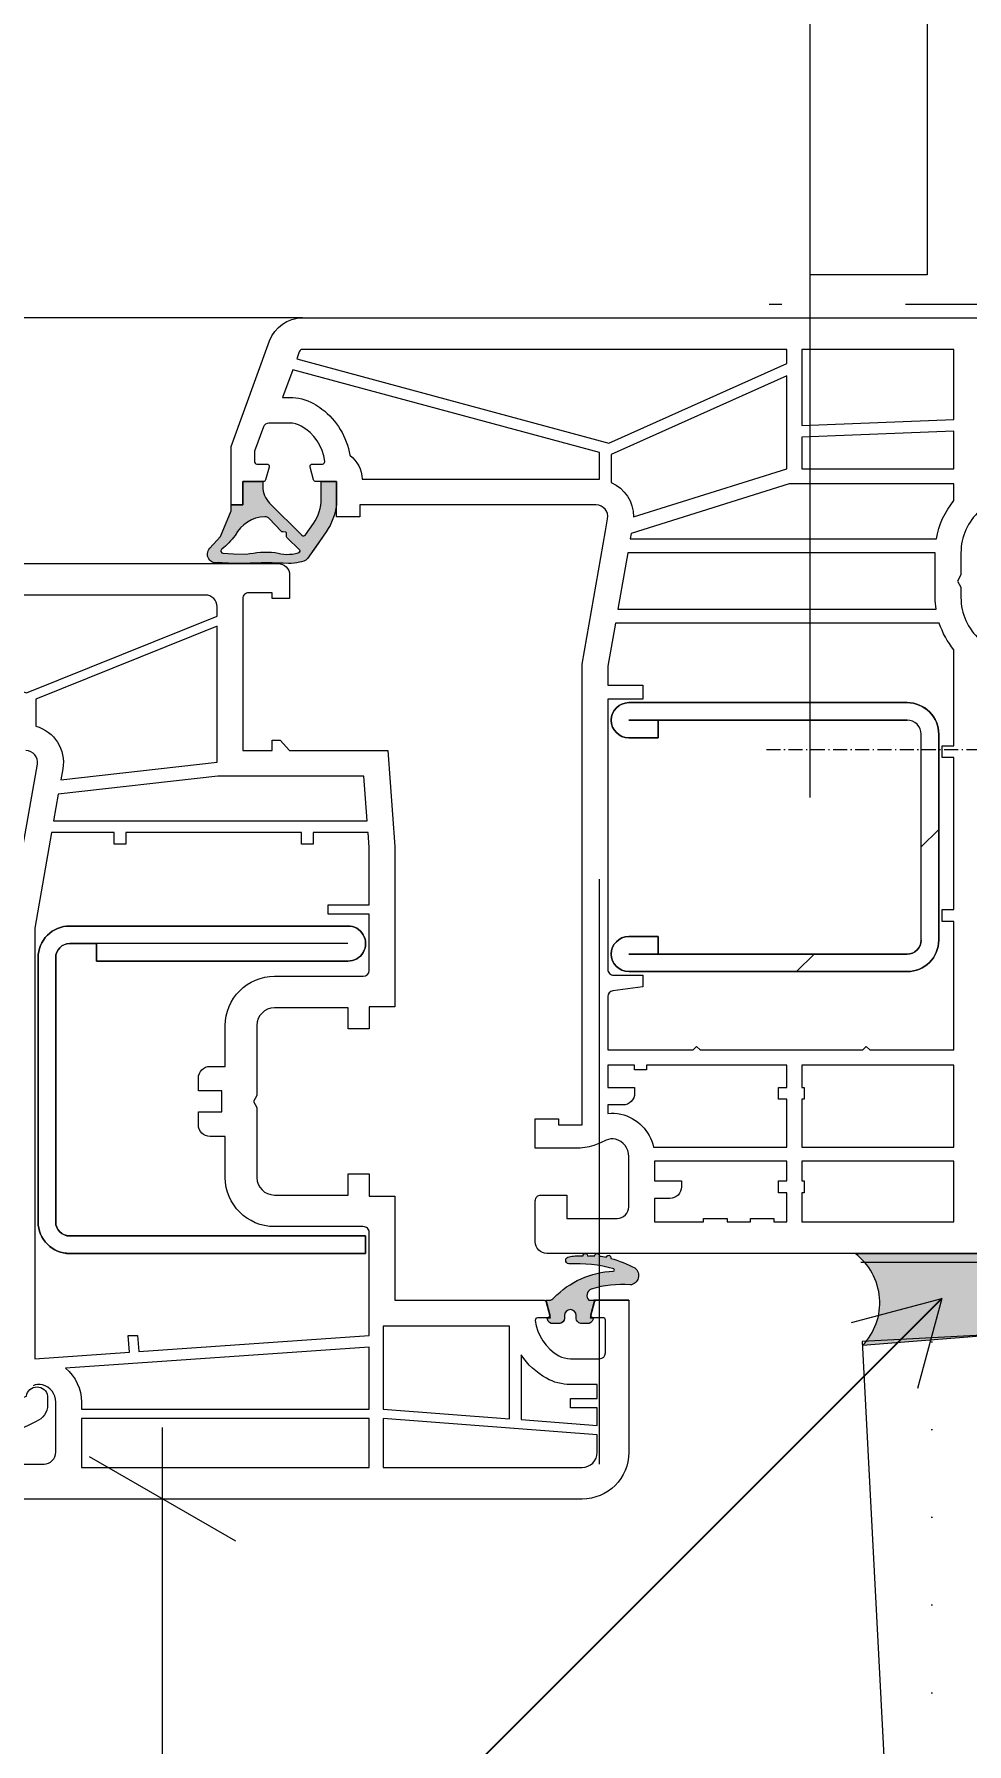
# Model space of a CAD drawing. Header units: millimetres. Extents: x 1894 to 3631, y -787 to 661.
# Drawn here: x 2218.2 to 2298, y -154.4 to -8.2 of the extents above; entities that cross this region are included whole.
import ezdxf

# ---------------------------------------------------------------- set-up
doc = ezdxf.new("R2010")
doc.units = ezdxf.units.MM
doc.header["$MEASUREMENT"] = 0
for name, pattern in [('ACAD_ISO10W100', [1.7999999999999996, 1.2, -0.2999999999999999, 0, -0.2999999999999999]), ('Hidden Line', [31.749999999993, 21.166666666662, -10.583333333331]), ('Hidden Line (2)', [39.122222328186, 28.222222328186, -10.9])]:
    doc.linetypes.add(name, pattern=pattern)
for name, color, linetype, lineweight in [('0_Pen_No__141', 7, 'Continuous', 20), ('0_Pen_No__2', 8, 'Continuous', 15), ('2D Drafting - General_Pen_No__1', 7, 'Continuous', 13), ('2D Drafting - General_Pen_No__141', 7, 'Continuous', 20), ('2D Drafting - General_Pen_No__2', 8, 'Continuous', 15), ('Annotation - Label_Pen_No__2', 8, 'Continuous', 15), ('ASSEMBLY_Pen_No__1', 7, 'Continuous', 13), ('Dimensioning - General_Pen_No__1', 7, 'Continuous', 13), ('GASKET_INSIDE_Pen_No__1', 7, 'Continuous', 13), ('GASKET_OUTSIDE_Pen_No__1', 7, 'Continuous', 13), ('HATCH_STEEL_Pen_No__1', 7, 'Continuous', 13), ('PVC_INSIDE_Pen_No__1', 7, 'Continuous', 13), ('PVC_OUTSIDE_Pen_No__141', 7, 'Continuous', 20), ('STEEL_OUTSIDE_Pen_No__1', 7, 'Continuous', 13), ('Structural - Bearing_Pen_No__1', 7, 'Continuous', 13)]:
    doc.layers.add(name, color=color, linetype=linetype, lineweight=lineweight)
for name, color, linetype, lineweight, true_color in [('0_Pen_No__146', 7, 'Continuous', 20, 0x5eaeff), ('0_Pen_No__161', 7, 'Continuous', 13, 0x6a6a6a), ('2D Drafting - General_Pen_No__145', 7, 'Continuous', 20, 0x0077b0)]:
    doc.layers.add(name, color=color, linetype=linetype, lineweight=lineweight, true_color=true_color)
doc.layers.add('Dimensioning - General', color=7, linetype='Continuous')
doc.styles.add('GENERATED_STYLE_1', font='')
doc.styles.get('GENERATED_STYLE_1').set_extended_font_data('Arial')
doc.dimstyles.new('GENERATED_STYLE__2', dxfattribs={"dimtxt": 15, "dimasz": 9.500000000000002, "dimexe": 0.18, "dimexo": 0.0625, "dimgap": 0, "dimtad": 1, "dimdec": 0, "dimzin": 0, "dimdsep": 46, "dimtxsty": 'GENERATED_STYLE_1', "dimblk": 'ARROWHEAD_2', "dimblk1": 'ARROWHEAD_2', "dimblk2": 'ARROWHEAD_2', "dimcen": 0.09, "dimse1": 1, "dimse2": 1, "dimclrd": 7, "dimclre": 7, "dimclrt": 7, "dimadec": 0, "dimazin": 0, "dimtfac": 1, "dimtdec": 4, "dimtmove": 0, "dimatfit": 3, "dimfxl": 0, "dimtolj": 1, "dimtzin": 0, "dimarcsym": 0})
doc.dimstyles.new('GENERATED_STYLE__4', dxfattribs={"dimtxt": 0.18, "dimasz": 7.6, "dimexe": 0.18, "dimexo": 0.0625, "dimgap": 0, "dimtad": 0, "dimtih": 1, "dimtoh": 1, "dimdec": 4, "dimzin": 0, "dimdsep": 46, "dimcen": 0.09, "dimadec": 0, "dimazin": 0, "dimtfac": 1, "dimtdec": 4, "dimtmove": 0, "dimatfit": 3, "dimldrblk": 'ARROWHEAD_14', "dimfxl": 0, "dimtolj": 1, "dimtzin": 0, "dimarcsym": 0})

# ---------------------------------------------------------------- blocks, each defined once
blk = doc.blocks.new('*D5')
at = {"layer": 'Dimensioning - General_Pen_No__1', "color": 7, "linetype": 'Continuous', "lineweight": 13}
for p, q in [((2178.304195292566, 171.5576575715585), (2178.304195292566, 177.6701575715584)), ((2184.554195292566, 167.9492200715584), (2172.054195292566, 175.1660950715585)), ((2187.679195292566, 171.5576575715585), (2168.929195292566, 171.5576575715585)), ((2178.304195292566, -28.76546489596661), (2178.304195292566, 171.5576575715585)), ((2172.054195292566, -25.15702739596661), (2184.554195292566, -32.37390239596661)), ((2187.679195292566, -28.76546489596661), (2168.929195292566, -28.76546489596661)), ((2178.304195292566, -34.87796489596661), (2178.304195292566, -28.76546489596661))]:
    blk.add_line(p, q, dxfattribs=at)
at = {"layer": 'Dimensioning - General_Pen_No__1', "color": 7, "lineweight": 13, "insert": (2175.304195359621, 54.3217461887843), "char_height": 15, "attachment_point": 7, "rotation": 90, "style": 'GENERATED_STYLE_1'}
blk.add_mtext('\\A1;{\\pql;\\fArial|b0|i0|c0|p34;200}', dxfattribs=at)
blk = doc.blocks.new('ARROWHEAD_2')
at = {"color": 0, "linetype": 'Continuous', "lineweight": 0}
for p, q in [((-0.3781315, -0.655), (0.3781315, 0.655)), ((0, 0), (-1, 0))]:
    blk.add_line(p, q, dxfattribs=at)
blk = doc.blocks.new('*D7')
at = {"layer": 'Dimensioning - General_Pen_No__1', "color": 7, "linetype": 'Continuous', "lineweight": 13}
for p, q in [((2229.228825124505, -133.4417981618487), (2229.228825124505, -127.3292981618487)), ((2235.478825124506, -137.0502356618487), (2222.978825124505, -129.8333606618487)), ((2238.603825124505, -133.4417981618487), (2219.853825124506, -133.4417981618487)), ((2229.228825124505, -403.4425788379653), (2229.228825124505, -133.4417981618487)), ((2222.978825124505, -399.8341413379653), (2235.478825124506, -407.0510163379653)), ((2238.603825124505, -403.4425788379653), (2219.853825124506, -403.4425788379653)), ((2229.228825124505, -409.5550788379653), (2229.228825124505, -403.4425788379653))]:
    blk.add_line(p, q, dxfattribs=at)
at = {"layer": 'Dimensioning - General_Pen_No__1', "color": 7, "lineweight": 13, "insert": (2226.228825191561, -285.5165386489186), "char_height": 15, "attachment_point": 7, "rotation": 90, "style": 'GENERATED_STYLE_1'}
blk.add_mtext('\\A1;{\\pql;\\fArial|b0|i0|c0|p34;270}', dxfattribs=at)
blk = doc.blocks.new('ARROWHEAD_14')
at = {"color": 0, "linetype": 'Continuous', "lineweight": 0}
blk.add_line((0, 0), (-1, 0), dxfattribs=at)
at = {"color": 0, "linetype": 'Continuous', "lineweight": 0, "flags": 128}
blk.add_lwpolyline([(-0.9093, 0.525), (0, 0), (-0.9093, -0.525)], dxfattribs=at)

msp = doc.modelspace()

# ---------------------------------------------------------------- hatches: boundary and pattern name
at = {"layer": '0_Pen_No__161', "linetype": 'Continuous', "lineweight": 0, "true_color": 0xd9d9d9}
msp.add_hatch(color=254, dxfattribs=at).paths.add_polyline_path([(2302.035879122158, -119.2868369045496), (2289.076743990515, -120.3167964376568, 0.448890405668343), (2288.450858893635, -112.4417981618479), (2301.491852623793, -112.4417981618479)])
at = {"layer": '2D Drafting - General_Pen_No__141', "linetype": 'Continuous', "lineweight": 20}
h = msp.add_hatch(dxfattribs=at)
h.set_pattern_fill('Gypsum_0001', style=0, pattern_type=2)
h.set_pattern_definition([(0, (0, 0), (0, 7.5), [0, -7.5])])
h.paths.add_polyline_path([(2317.387399990067, -413.4418191283889), (2316.592576396667, -403.4418191282302), (2302.035879122159, -119.2868369045496), (2289.053546728406, -119.9643659579427), (2304.351219287738, -413.0875449885073)])
at = {"layer": 'HATCH_STEEL_Pen_No__1', "linetype": 'Continuous', "lineweight": 13}
h = msp.add_hatch(color=7, dxfattribs=at)
h.paths.add_polyline_path([(2242.791739363085, -46.44179816184542), (2244.091739363085, -46.44179816184542), (2244.091739363085, -48.44179816185497, -0.1239582137292108), (2243.222004138516, -50.72328885705142), (2241.615184686026, -53.01807640034335, -0.2245212692582549), (2240.920855224886, -53.32911359823252, -0.07447026302234062), (2240.003113101707, -53.44179816185042, 0.02710721740335665), (2236.261941250049, -53.44095371465026, -0.03479499058427935), (2234.037415101056, -53.36302686674239, -0.767998271113731), (2233.258181161148, -52.14113407314765), (2234.16762514816, -51.149402582874), (2235.091739363085, -48.94179816184315), (2235.091739363085, -48.44179816185497), (2236.09173936309, -48.44179816185497), (2236.09173936309, -46.44179816185963), (2237.79173936309, -46.44179816185963), (2237.79173936309, -46.86998061532118, 0.1994834945484332), (2238.380636691161, -48.28729824002105), (2241.134707579959, -51.02929249883355, 0.4656390516684234), (2241.439648256005, -51.00227602363257), (2242.122601926951, -50.02691709977976, 0.1539147210600141), (2242.791739363085, -47.90468428527968)])
h.paths.add_polyline_path([(2238.35278837359, -49.6061912808103, 0.2143081591516274), (2237.977406235501, -49.44181246447395), (2237.960863612372, -49.44224324446518, 0.2677762674732863), (2235.429895333723, -51.04976953419689, -0.05339189663417629), (2234.297519895747, -52.21753036500738, 0.7539004067542099), (2234.39181442177, -52.55589274448776), (2235.292729464916, -52.60758823180263), (2236.375305309892, -52.65273557567136, -0.07098460005146742), (2238.855203665068, -52.49875768012098, 0.1497081450604995), (2240.823359750166, -52.53507667692654, 0.244698443230259), (2240.975575400057, -52.43046175915263), (2240.981166863776, -52.41994574535065, 0.3201025236983562), (2240.966007474654, -52.30479875306467), (2239.865336408257, -51.22820046561012, -0.2017322339139126), (2239.811816426325, -51.08265381049089), (2239.822043064322, -50.85928099237842, 0.4205803617323834), (2239.724553700583, -50.75473644913027), (2239.501011633223, -50.74935647542996, -0.2017322339144544), (2239.359552887649, -50.68581404406709)], flags=0)
h = msp.add_hatch(dxfattribs=at)
h.set_pattern_fill('ANSI31_0001', style=0, pattern_type=2)
h.set_pattern_definition([(225, (2295.573142223716, -76.19835907611056), (-22.45064030268437, 22.45064030268437), [])])
h.paths.add_polyline_path([(2269.091739354565, -88.3417982042915, -0.9999999999999999), (2269.091739354565, -85.3417982042914), (2271.591739354562, -85.3417982042914), (2271.591739354562, -86.84179820428434), (2292.891739354559, -86.84179820428434, 0.4142135623730933), (2294.091739354556, -85.64179820428714), (2294.091739354556, -68.04179820428553, 0.4142135623730958), (2292.891739354559, -66.84179820428832), (2271.591739354562, -66.84179820428832), (2271.591739354562, -68.34179820428128), (2269.091739354565, -68.34179820428128, -0.9999999999999999), (2269.091739354565, -65.34179820428116), (2292.891739354559, -65.34179820428116, -0.4142135623730961), (2295.591739354563, -68.04179820428553), (2295.591739354563, -85.64179820428714, -0.4142135623730945), (2292.891739354559, -88.3417982042915)])
h = msp.add_hatch(dxfattribs=at)
h.set_pattern_fill('ANSI31_0001', style=0, pattern_type=2)
h.set_pattern_definition([(225, (3743.452199355247, -3408.514803515424), (-2280.985054751578, 2280.985054751578), [])])
h.paths.add_polyline_path([(2223.588835111769, -85.94179816184928), (2221.288835111764, -85.94179816184928, 0.4142135623729287), (2220.088835111767, -87.14179816184648), (2220.088835111767, -109.7417981618435, 0.4142135623732061), (2221.288835111764, -110.941798161855), (2246.588835111766, -110.941798161855), (2246.588835111766, -112.4417981618479), (2221.288835111764, -112.4417981618479, -0.4142135623729964), (2218.588835111774, -109.7417981618435), (2218.588835111774, -87.14179816184648, -0.4142135623732183), (2221.288835111764, -84.44179816185633), (2245.06638814654, -84.44179816184212, -1.014964643484248), (2245.06638814654, -87.44179816185644), (2223.588835111769, -87.44179816185644)])
msp.add_hatch(color=7, dxfattribs=at).paths.add_polyline_path([(2265.346579121769, -112.4417981618479), (2265.408464092076, -112.4417981618479, -0.4009535918778454), (2265.576071084482, -112.6610823749787, -0.03304753268365031), (2266.172429439891, -112.6511863233135, -0.3702269576207252), (2266.330573000985, -112.4417981618479), (2266.416452384732, -112.4417981618479, -0.3814232755173875), (2266.573949042751, -112.659065611689, -0.01315146758807474), (2267.165626784234, -112.7673449985537, -1.124232011706193), (2267.552127252742, -112.8572279286801, -0.04789718788439186), (2269.609946553459, -113.6730215172094, -0.6788224859761751), (2269.209223687853, -115.1325383061221, 0.1007618240051068), (2265.880937796908, -115.4859711705797, 0.5467789816202627), (2265.686748861299, -116.4393871148747), (2266.183667075282, -116.4393871148747), (2265.781094288513, -117.9418092088242), (2266.072722319961, -117.9418092088242), (2266.038047142899, -118.0712187313675, -0.341308652744737), (2265.551760549869, -118.4417981618481), (2265.091739363086, -118.4417981618481, -0.4142135623733674), (2264.591739363084, -117.9417981618458), (2264.591739363084, -117.7417981618533, 0.9999999999999999), (2263.591739363079, -117.7417981618533), (2263.591739363079, -117.9417981618458, -0.4142135623730625), (2263.091739363091, -118.4417981618481), (2262.609377453287, -118.4417981618481, -0.3394542588636936), (2262.126414540148, -118.0712076844032), (2262.091742323108, -117.9418092088242), (2262.40238443765, -117.9418092088242), (2261.999811650895, -116.4393871148747), (2262.274646108608, -116.4393871148747, 0.2499629223483767), (2262.684222130758, -116.2285974269907, -0.1894675342352536), (2267.765307624572, -113.9537086348469, 0.7898907706864495), (2267.805453490809, -113.7657631114679, 0.08455744741683821), (2263.949709124958, -113.3333304161909, -0.8884544078564384), (2263.986034675981, -112.7154612873313, -0.007198127181384825), (2264.506850406392, -112.6538403224175, -0.0152687080405355), (2265.177889215394, -112.6462200512834, -0.3794588938980258)])

# ---------------------------------------------------------------- linework, layer by layer
at = {"layer": '0_Pen_No__141', "color": 7, "linetype": 'Continuous', "lineweight": 20, "flags": 128}
msp.add_lwpolyline([(2302.035879122158, -119.2868369045496), (2289.076743990515, -120.3167964376568, 0.448890405668343), (2288.450858893635, -112.4417981618479), (2301.491852623793, -112.4417981618479)], format="xyb", close=True, dxfattribs=at)
at = {"layer": '0_Pen_No__146', "color": 161, "linetype": 'Hidden Line (2)', "lineweight": 20, "true_color": 0x5eaeff, "flags": 128}
msp.add_lwpolyline([(2288.922538728594, -113.1779915343578), (2306.45704446936, -113.1779915343578), (2314.950006465011, -121.720076412737), (2314.950021639863, -192.0817973492912)], dxfattribs=at)
at = {"layer": '0_Pen_No__2', "color": 8, "linetype": 'ACAD_ISO10W100', "lineweight": 15}
msp.add_line((2280.854734143318, -69.33423165944825), (2309.675925180656, -69.33424832066643), dxfattribs=at)
at = {"layer": '2D Drafting - General_Pen_No__1', "color": 7, "linetype": 'Continuous', "lineweight": 13}
msp.add_line((2241.196034554648, -32.44179816184963), (1893.929018660991, -32.44179816184963), dxfattribs=at)
at = {"layer": '2D Drafting - General_Pen_No__141', "color": 7, "linetype": 'Continuous', "lineweight": 20, "flags": 128}
for points in [[(2284.591663602084, 161.5576599096176), (2294.591663602083, 161.5576599096176), (2294.591663602083, -28.76546489596661), (2284.591663602084, -28.76546489596661)], [(2317.387399990067, -413.4418191283889), (2316.592576396667, -403.4418191282302), (2302.035879122159, -119.2868369045496), (2289.053546728406, -119.9643659579427), (2304.351219287738, -413.0875449885073)]]:
    msp.add_lwpolyline(points, close=True, dxfattribs=at)
at = {"layer": '2D Drafting - General_Pen_No__145', "color": 144, "linetype": 'Hidden Line', "lineweight": 20, "true_color": 0x0077b0}
msp.add_lwpolyline([(2313.913885727112, 87.55934929959813), (2313.913885727112, -31.30855510783866), (2281.091614908893, -31.30855510783866)], dxfattribs=at)
at = {"layer": '2D Drafting - General_Pen_No__2', "color": 8, "linetype": 'Continuous', "lineweight": 15}
msp.add_lwpolyline([(2284.591663602084, -73.44259934383868), (2284.591663602084, 201.5576575715584), (1893.929067354182, 201.5576575715584)], dxfattribs=at)
at = {"layer": 'ASSEMBLY_Pen_No__1', "color": 7, "linetype": 'Continuous', "lineweight": 13}
for q in [(2266.093582378005, -116.4417981618528), (2266.093582378005, -116.4417981618528), (2269.091739363091, -119.4419406546758), (2269.091739363091, -119.4417981618529)]:
    msp.add_line((2269.091739363091, -116.4417981618528), q, dxfattribs=at)
at = {"layer": 'GASKET_INSIDE_Pen_No__1', "color": 7, "linetype": 'Continuous', "lineweight": 13}
msp.add_lwpolyline([(2238.855203665068, -52.49875768012098, 0.1497081450605001), (2240.823359750166, -52.53507667692654, 0.2446984432302101), (2240.975575400057, -52.43046175915263), (2240.981166863776, -52.41994574535065, 0.3201025236982571), (2240.966007474654, -52.30479875306467), (2239.865336408257, -51.22820046561012, -0.2017322339139665), (2239.811816426325, -51.08265381049089), (2239.822043064322, -50.85928099237842, 0.4205803617324537), (2239.724553700583, -50.75473644913027), (2239.501011633223, -50.74935647542996, -0.2017322339145006), (2239.359552887649, -50.68581404406709), (2238.35278837359, -49.6061912808103, 0.2143081591515929), (2237.977406235501, -49.44181246447395), (2237.960863612372, -49.44224324446518, 0.2677762674732971), (2235.429895333723, -51.04976953419689, -0.05339189663417689), (2234.297519895747, -52.21753036500738, 0.7539004067548036), (2234.39181442177, -52.55589274448776), (2235.292729464916, -52.60758823180263), (2236.375305309892, -52.65273557567136, -0.07098460005146805)], format="xyb", close=True, dxfattribs=at)
at = {"layer": 'GASKET_OUTSIDE_Pen_No__1', "color": 7, "linetype": 'Continuous', "lineweight": 13}
for points in [[(2236.261941250049, -53.44095371465026, -0.03479499058428071), (2234.037415101056, -53.36302686674239, -0.7679982711132455), (2233.258181161148, -52.14113407314765), (2234.16762514816, -51.149402582874), (2235.091739363085, -48.94179816184315), (2235.091739363085, -48.44179816185497), (2236.09173936309, -48.44179816185497), (2236.09173936309, -46.44179816185963), (2237.79173936309, -46.44179816185963), (2237.79173936309, -46.86998061532118, 0.1994834945484196), (2238.380636691161, -48.28729824002105), (2241.134707579959, -51.02929249883355, 0.4656390516685515), (2241.439648256005, -51.00227602363257), (2242.122601926951, -50.02691709977976, 0.1539147210600023), (2242.791739363085, -47.90468428527968), (2242.791739363085, -46.44179816184542), (2244.091739363085, -46.44179816184542), (2244.091739363085, -48.44179816185497, -0.123958213729201), (2243.222004138516, -50.72328885705142), (2242.324218386372, -52.0054597894359), (2241.615184686026, -53.01807640034335, -0.2245212692582682), (2240.920855224886, -53.32911359823252, -0.0744702630225406), (2240.003113101707, -53.44179816185042, 0.02710721740333826)], [(2264.591739363084, -117.9417981618458), (2264.591739363084, -117.7417981618533, 0.9999999999999999), (2263.591739363079, -117.7417981618533), (2263.591739363079, -117.9417981618458, -0.4142135623730951), (2263.091739363091, -118.4417981618481), (2262.609377453287, -118.4417981618481, -0.3394542588636536), (2262.126414540148, -118.0712076844032), (2262.091742323108, -117.9418092088242), (2262.40238443765, -117.9418092088242), (2261.999811650895, -116.4393871148747), (2262.274646108608, -116.4393871148747, 0.2499629223483502), (2262.684222130758, -116.2285974269907, -0.1894675342352526), (2267.765307624572, -113.9537086348469, 0.7898907706849504), (2267.805453490809, -113.7657631114679, 0.08455744741684694), (2263.949709124958, -113.3333304161909, -0.8884544078585787), (2263.986034675981, -112.7154612873313, -0.007198127181379283), (2264.506850406392, -112.6538403224175, -0.01526870804053531), (2265.177889215394, -112.6462200512834, -0.3794588938980229), (2265.346579121769, -112.4417981618479), (2265.360365942072, -112.4417981618479), (2265.408464092076, -112.4417981618479, -0.4009535918779152), (2265.576071084482, -112.6610823749787, -0.03304753268364823), (2266.172429439891, -112.6511863233135, -0.3702269576207047), (2266.330573000985, -112.4417981618479), (2266.416452384732, -112.4417981618479, -0.3814232755174159), (2266.573949042751, -112.659065611689, -0.01315146758807421), (2267.165626784234, -112.7673449985537, -1.124232011706098), (2267.552127252742, -112.8572279286801, -0.04789718788439313), (2269.609946553459, -113.6730215172094, -0.6788224859761435), (2269.209223687853, -115.1325383061221, 0.1007618240051091), (2265.880937796908, -115.4859711705797, 0.5467789816202666), (2265.686748861299, -116.4393871148747), (2266.183667075282, -116.4393871148747), (2265.781094288513, -117.9418092088242), (2266.072722319961, -117.9418092088242), (2266.038047142899, -118.0712187313675, -0.3413086527446229), (2265.551760549869, -118.4417981618481), (2265.091739363086, -118.4417981618481, -0.4142135623733714)]]:
    msp.add_lwpolyline(points, format="xyb", close=True, dxfattribs=at)
at = {"layer": 'HATCH_STEEL_Pen_No__1', "color": 7, "linetype": 'Continuous', "lineweight": 13, "flags": 128}
for points in [[(2242.791739363085, -46.44179816184542), (2244.091739363085, -46.44179816184542), (2244.091739363085, -48.44179816185497, -0.1239582137292108), (2243.222004138516, -50.72328885705142), (2241.615184686026, -53.01807640034335, -0.2245212692582549), (2240.920855224886, -53.32911359823252, -0.07447026302234062), (2240.003113101707, -53.44179816185042, 0.02710721740335665), (2236.261941250049, -53.44095371465026, -0.03479499058427935), (2234.037415101056, -53.36302686674239, -0.767998271113731), (2233.258181161148, -52.14113407314765), (2234.16762514816, -51.149402582874), (2235.091739363085, -48.94179816184315), (2235.091739363085, -48.44179816185497), (2236.09173936309, -48.44179816185497), (2236.09173936309, -46.44179816185963), (2237.79173936309, -46.44179816185963), (2237.79173936309, -46.86998061532118, 0.1994834945484332), (2238.380636691161, -48.28729824002105), (2241.134707579959, -51.02929249883355, 0.4656390516684234), (2241.439648256005, -51.00227602363257), (2242.122601926951, -50.02691709977976, 0.1539147210600141), (2242.791739363085, -47.90468428527968)], [(2238.35278837359, -49.6061912808103, 0.2143081591516274), (2237.977406235501, -49.44181246447395), (2237.960863612372, -49.44224324446518, 0.2677762674732863), (2235.429895333723, -51.04976953419689, -0.05339189663417629), (2234.297519895747, -52.21753036500738, 0.7539004067542099), (2234.39181442177, -52.55589274448776), (2235.292729464916, -52.60758823180263), (2236.375305309892, -52.65273557567136, -0.07098460005146742), (2238.855203665068, -52.49875768012098, 0.1497081450604995), (2240.823359750166, -52.53507667692654, 0.244698443230259), (2240.975575400057, -52.43046175915263), (2240.981166863776, -52.41994574535065, 0.3201025236983562), (2240.966007474654, -52.30479875306467), (2239.865336408257, -51.22820046561012, -0.2017322339139126), (2239.811816426325, -51.08265381049089), (2239.822043064322, -50.85928099237842, 0.4205803617323834), (2239.724553700583, -50.75473644913027), (2239.501011633223, -50.74935647542996, -0.2017322339144544), (2239.359552887649, -50.68581404406709)], [(2269.091739354565, -88.3417982042915, -0.9999999999999999), (2269.091739354565, -85.3417982042914), (2271.591739354562, -85.3417982042914), (2271.591739354562, -86.84179820428434), (2292.891739354559, -86.84179820428434, 0.4142135623730933), (2294.091739354556, -85.64179820428714), (2294.091739354556, -68.04179820428553, 0.4142135623730958), (2292.891739354559, -66.84179820428832), (2271.591739354562, -66.84179820428832), (2271.591739354562, -68.34179820428128), (2269.091739354565, -68.34179820428128, -0.9999999999999999), (2269.091739354565, -65.34179820428116), (2292.891739354559, -65.34179820428116, -0.4142135623730961), (2295.591739354563, -68.04179820428553), (2295.591739354563, -85.64179820428714, -0.4142135623730945), (2292.891739354559, -88.3417982042915)], [(2223.588835111769, -85.94179816184928), (2221.288835111764, -85.94179816184928, 0.4142135623729287), (2220.088835111767, -87.14179816184648), (2220.088835111767, -109.7417981618435, 0.4142135623732061), (2221.288835111764, -110.941798161855), (2246.588835111766, -110.941798161855), (2246.588835111766, -112.4417981618479), (2221.288835111764, -112.4417981618479, -0.4142135623729964), (2218.588835111774, -109.7417981618435), (2218.588835111774, -87.14179816184648, -0.4142135623732183), (2221.288835111764, -84.44179816185633), (2245.06638814654, -84.44179816184212, -1.014964643484248), (2245.06638814654, -87.44179816185644), (2223.588835111769, -87.44179816185644)], [(2265.346579121769, -112.4417981618479), (2265.408464092076, -112.4417981618479, -0.4009535918778454), (2265.576071084482, -112.6610823749787, -0.03304753268365031), (2266.172429439891, -112.6511863233135, -0.3702269576207252), (2266.330573000985, -112.4417981618479), (2266.416452384732, -112.4417981618479, -0.3814232755173875), (2266.573949042751, -112.659065611689, -0.01315146758807474), (2267.165626784234, -112.7673449985537, -1.124232011706193), (2267.552127252742, -112.8572279286801, -0.04789718788439186), (2269.609946553459, -113.6730215172094, -0.6788224859761751), (2269.209223687853, -115.1325383061221, 0.1007618240051068), (2265.880937796908, -115.4859711705797, 0.5467789816202627), (2265.686748861299, -116.4393871148747), (2266.183667075282, -116.4393871148747), (2265.781094288513, -117.9418092088242), (2266.072722319961, -117.9418092088242), (2266.038047142899, -118.0712187313675, -0.341308652744737), (2265.551760549869, -118.4417981618481), (2265.091739363086, -118.4417981618481, -0.4142135623733674), (2264.591739363084, -117.9417981618458), (2264.591739363084, -117.7417981618533, 0.9999999999999999), (2263.591739363079, -117.7417981618533), (2263.591739363079, -117.9417981618458, -0.4142135623730625), (2263.091739363091, -118.4417981618481), (2262.609377453287, -118.4417981618481, -0.3394542588636936), (2262.126414540148, -118.0712076844032), (2262.091742323108, -117.9418092088242), (2262.40238443765, -117.9418092088242), (2261.999811650895, -116.4393871148747), (2262.274646108608, -116.4393871148747, 0.2499629223483767), (2262.684222130758, -116.2285974269907, -0.1894675342352536), (2267.765307624572, -113.9537086348469, 0.7898907706864495), (2267.805453490809, -113.7657631114679, 0.08455744741683821), (2263.949709124958, -113.3333304161909, -0.8884544078564384), (2263.986034675981, -112.7154612873313, -0.007198127181384825), (2264.506850406392, -112.6538403224175, -0.0152687080405355), (2265.177889215394, -112.6462200512834, -0.3794588938980258)]]:
    msp.add_lwpolyline(points, format="xyb", close=True, dxfattribs=at)
at = {"layer": 'PVC_INSIDE_Pen_No__1', "color": 7, "linetype": 'Continuous', "lineweight": 13}
for points in [[(2267.391739363092, -43.14179816184956), (2282.591739363084, -36.34290314263362), (2282.591739363084, -35.14179816185399), (2241.196034554648, -35.14179816185399, 0.3152987888790082), (2240.914126768416, -35.33919211884902), (2240.694796105771, -35.94179816185213)], [(2266.591739363093, -46.24179816185299), (2266.591739363093, -43.96177221235016), (2240.351517911108, -36.88494725029452), (2239.493694332694, -39.2417981618622), (2240.091739363123, -39.2417981618622, -0.1277968793518598), (2242.136332127202, -39.77305990070486, -0.03465165892062148), (2242.855370171896, -40.24179816185276, -0.1924242426472328), (2245.235528175769, -44.1801721291399, -0.2253799881054987), (2246.291739363087, -46.24179816185299)], [(2269.496760032823, -49.44179816184553), (2282.591739363084, -45.34179816185154), (2282.591739363084, -37.38578574493952), (2267.591739363084, -44.12548477706375), (2267.591739363084, -46.5155328741191, -0.296825183573395)], [(2269.211137517601, -51.34179816185176), (2295.391521825422, -51.34179816185176, -0.1309064231931777), (2296.89173936309, -48.0652954355862), (2296.89173936309, -46.64179816185206), (2282.790495334069, -46.64179816185206), (2269.294755687497, -50.86727505305939)], [(2268.153846502571, -57.34179816185199), (2295.360355260854, -57.34179816185199, -0.03504705064855594), (2295.291739363094, -56.36408939785449), (2295.291739363094, -52.54179816184897), (2268.999679314604, -52.54179816184897)], [(2217.591739363087, -64.49570161690028), (2233.891739363088, -57.94179816184349), (2233.891739363088, -57.14179816184535, 0.4142135623730951), (2232.891739363083, -56.14179816185479), (2196.196034554646, -56.14179816185479, 0.315298788878942), (2195.914126768414, -56.33919211884982), (2195.694796105769, -56.94179816185292)], [(2220.529765170781, -71.94179816185348), (2233.891739363088, -70.44179816184632), (2233.891739363088, -58.80378449128339), (2218.391739363085, -65.03671998511047), (2218.391739363085, -67.35588711716795, -0.3871438445697744), (2220.696275293449, -70.99747233038451)], [(2267.941549666418, -58.54179816184919), (2267.291739363088, -62.23304146822679), (2267.291739363088, -63.84179816185461), (2270.291739363088, -63.84179816185461), (2270.291739363088, -65.0417981618518), (2267.291739363088, -65.0417981618518), (2267.291739363088, -88.14179816185126, 0.4142135623730909), (2267.791739363091, -88.64179816185364), (2270.291739363088, -88.64179816185364), (2270.291739363088, -89.6417981618442), (2267.72565750305, -89.98394240985314, 0.3759019639771315), (2267.291739363088, -90.47955636020228), (2267.291739363088, -95.04179816185294), (2274.591739363089, -95.04179816185294), (2274.891739363085, -94.74179816185719), (2275.191739363095, -95.04179816185294), (2289.091739363087, -95.04179816185294), (2289.391739363083, -94.74179816185719), (2289.691739363093, -95.04179816185294), (2296.89173936309, -95.04179816185294), (2296.89173936309, -84.04179816185726), (2295.891739363085, -84.04179816185726), (2295.891739363085, -83.04179816185248), (2296.89173936309, -83.04179816185248), (2296.89173936309, -70.04179816184725), (2295.891739363085, -70.04179816184725), (2295.891739363085, -69.04179816185669), (2296.89173936309, -69.04179816185669), (2296.89173936309, -60.81830088810998, -0.09361241888197674), (2295.639101950812, -58.54179816184919)], [(2218.291739363081, -121.4417049834339), (2226.412651958853, -120.8738354555352), (2226.287364929917, -119.4417981618529), (2227.090420799954, -119.4417981618529), (2227.210824764654, -120.8180217758554), (2246.891739363093, -119.4417981618529), (2246.891739363093, -110.641798161845, 0.4142135623730951), (2246.391739363091, -110.1417981618426), (2238.791739363094, -110.1417981618426, -0.4142135623730951), (2234.591739363083, -105.9417981618453), (2234.591739363083, -102.4417981618428), (2233.291739363096, -102.4417981618428, -0.4142135623730648), (2232.291739363091, -101.4417981618522), (2232.291739363091, -100.3417981618441), (2234.291739363087, -100.3417981618441), (2234.291739363087, -98.54179816185544), (2232.291739363091, -98.54179816185544), (2232.291739363091, -97.44179816184734, -0.4142135623730643), (2233.291739363096, -96.44179816184257), (2234.591739363083, -96.44179816184257), (2234.591739363083, -92.94179816185428, -0.4142135623730906), (2238.791739363094, -88.74179816184275), (2246.391739363091, -88.74179816184275, 0.4142135623730888), (2246.891739363093, -88.24179816185458), (2246.891739363093, -83.44179816185155), (2243.391739363091, -83.44179816185155), (2243.391739363091, -82.64179816185342), (2246.891739363093, -82.64179816185342), (2246.891739363093, -77.72217852211733), (2246.79805299526, -76.44179816184655), (2242.09173936309, -76.44179816184655), (2242.09173936309, -77.44179816185132), (2241.091739363085, -77.44179816185132), (2241.091739363085, -76.44179816184655), (2226.091739363085, -76.44179816184655), (2226.091739363085, -77.44179816185132), (2225.091739363094, -77.44179816185132), (2225.091739363094, -76.44179816184655), (2219.736293757592, -76.44179816184655), (2218.291739363081, -84.63427323682433)], [(2267.291739363088, -96.34179816185346), (2267.291739363088, -98.24179816184548), (2269.591739363093, -98.24179816184548), (2269.591739363093, -98.74179816184787, -0.4142135623730951), (2268.591739363089, -99.74179816185264), (2267.291739363088, -99.74179816185264), (2267.291739363088, -100.4615459922832, -0.08273257241194684), (2268.407421973137, -100.5254972754217, -0.2905008053379124), (2271.205141982179, -103.3417981618443), (2282.591739363084, -103.3417981618443), (2282.591739363084, -99.24179816185026), (2281.89173936309, -99.24179816185026), (2281.89173936309, -98.24179816184548), (2282.591739363084, -98.24179816184548), (2282.591739363084, -96.34179816185346), (2270.591739363084, -96.34179816185346), (2270.591739363084, -96.74179816185253), (2269.591739363093, -96.74179816185253), (2269.591739363093, -96.34179816185346)], [(2271.291739363093, -104.5417981618557), (2271.291739363093, -106.2421974377743), (2273.591739363084, -106.2421974377743), (2273.591739363084, -106.7421974377766, -0.4142135623730951), (2272.591739363093, -107.7421974377814), (2271.291739363093, -107.7421974377814), (2271.291739363079, -109.7417981618578), (2275.49173936309, -109.7417981618578), (2275.49173936309, -109.4418306697748), (2277.491739363086, -109.4418306539866), (2277.491739363086, -109.7418306539823), (2279.491739363095, -109.741830638194), (2279.491739363095, -109.4418306381983), (2281.491739363091, -109.4418306381983), (2281.491739363091, -109.7417981618578), (2282.591739363084, -109.7417981618578), (2282.591739363084, -107.242197437779), (2281.89173936309, -107.242197437779), (2281.89173936309, -106.2421974377743), (2282.591739363084, -106.2421974377743), (2282.591739363084, -104.5417981618557)], [(2220.920102557357, -122.2603538227049, -0.2273897384678585), (2222.291739363086, -125.1558110677082), (2222.291739363086, -125.7417981618489), (2246.891739363093, -125.7417981618489), (2246.891739363093, -120.4440660078007)], [(2259.891739363084, -121.1114598516276), (2259.891739363084, -126.6445304022825), (2266.391739363087, -127.1417981618527), (2266.391739363087, -125.6417981618456), (2264.091739363096, -125.6417981618456), (2264.091739363096, -124.8417981618474), (2266.391739363087, -124.8417981618474), (2266.391739363087, -123.6417981618502), (2264.091739363096, -123.6417981618502, -0.1277968793526268), (2262.047146598988, -123.1105364230218, -0.1202521426708866)], [(2248.09173936309, -126.5441358136827), (2248.09173936309, -130.7417981618443), (2265.091739363086, -130.7417981618443, 0.4142135623730951), (2266.391739363087, -129.4417981618438), (2266.391739363087, -127.9441358136865)]]:
    msp.add_lwpolyline(points, format="xyb", close=True, dxfattribs=at)
for points in [[(2283.891739363085, -41.64179816185661), (2296.89173936309, -41.14179816185422), (2296.89173936309, -35.14179816185399), (2283.891739363085, -35.14179816185399)], [(2283.891739363085, -45.34179816185154), (2296.89173936309, -45.34179816185154), (2296.89173936309, -42.14179816184478), (2283.891739363085, -42.64179816184717)], [(2219.912620738299, -75.44179816185598), (2246.72488226355, -75.44179816185598), (2246.446833483077, -71.64179816184352), (2233.958883802401, -71.64179816184352), (2220.312543985116, -73.17372072294299)], [(2283.891739363085, -96.34179816185346), (2283.891739363085, -98.24179816184548), (2284.091739363092, -98.24179816184548), (2284.091739363092, -99.24179816185026), (2283.891739363085, -99.24179816185026), (2283.891739363085, -103.3417981618443), (2296.89173936309, -103.3417981618443), (2296.89173936309, -96.34179816185346)], [(2283.891739363085, -104.5417981618557), (2283.891739363085, -106.2421974377743), (2284.091739363092, -106.2421974377743), (2284.091739363092, -107.242197437779), (2283.891739363085, -107.242197437779), (2283.891739363085, -109.7417981618578), (2296.89173936309, -109.7417981618578), (2296.89173936309, -104.5417981618557)], [(2248.09173936309, -118.6417981618548), (2248.09173936309, -125.7417981618489), (2258.891739363094, -126.5680276700409), (2258.891739363094, -118.6417981618548)], [(2222.291739363086, -126.541798161847), (2222.291739363086, -130.7417981618443), (2246.891739363093, -130.7417981618443), (2246.891739363093, -126.541798161847)]]:
    msp.add_lwpolyline(points, close=True, dxfattribs=at)
at = {"layer": 'PVC_OUTSIDE_Pen_No__141', "color": 7, "linetype": 'Continuous', "lineweight": 20}
for points in [[(2306.591739363085, -112.4417981618479), (2262.091739363086, -112.4417981618479, -0.4142135623730952), (2261.091739363082, -111.4417981618573), (2261.091739363082, -107.9417981618548, -0.4142135623730951), (2261.591739363098, -107.4417981618525), (2263.791739363086, -107.4417981618525), (2263.791739363086, -109.4417981618478), (2268.091739363086, -109.4417981618478, 0.4142135623736569), (2269.091739363091, -108.441798161843), (2269.091739363077, -104.1417981618566, 0.3453399165237578), (2267.949422270704, -102.677808183168, 0.172154141879484), (2267.150514475247, -102.7542288174119), (2266.666386186714, -102.9799815458802, -0.0308407800265601), (2266.091739363091, -103.203769269635, -0.07841218550015351), (2264.550196520688, -103.4417981618618), (2261.091739363082, -103.4417981618476), (2261.091739363082, -100.9417981618498), (2263.091739363091, -100.9417981618498), (2263.091739363091, -101.4417981618522), (2265.091739363086, -101.4417981618522), (2265.091739363086, -62.04179816185169), (2267.097477788312, -50.65947259564903), (2267.281567785844, -49.61544633952438, 0.4663076581550008), (2266.29676003283, -48.44179816185497), (2246.091739363095, -48.44179816185497), (2246.091739363095, -49.44179816184553), (2244.091739363085, -49.44179816184553), (2244.091739363085, -46.44179816184542), (2242.336483474759, -46.44179816184542, -0.3394542588639988), (2242.1432983095, -46.29356197086461), (2241.84855419783, -45.19356197087073, -0.49314542603061), (2242.041739363089, -44.94179816185247), (2242.891739363088, -44.94179816185247, 0.4491855587354316), (2243.09035071056, -44.7182708871396, 0.2406017112620735), (2241.065354965031, -41.69477994225597, 0.1277968793504881), (2240.091739363109, -41.44179816186418), (2238.322186529189, -41.44179816184997, 0.3152987888815171), (2237.852340218779, -41.77078809018449), (2237.098554197828, -43.84179816184437), (2237.098554197928, -44.69003435250736, 0.4931454265631189), (2237.291739363087, -44.94179816185247), (2238.141739363087, -44.94179816185247, -0.4931454260326903), (2238.334924528345, -45.19356197087073), (2238.040180416675, -46.29356197087882, -0.3394542588609344), (2237.846995251402, -46.44179816185963), (2236.09173936309, -46.44179816185963), (2236.09173936309, -48.44179816185497), (2235.091739363085, -48.44179816185497), (2235.091739363085, -43.44179816184531), (2238.376956692292, -34.41573773187097, -0.3152987888789983), (2241.196034554648, -32.44179816184963), (2306.591739363085, -32.44179816184963, -0.4296339059668331)], [(2299.091739363093, -48.94179816185736, 0.2134217652833833), (2297.491739363096, -52.5195069258559), (2297.491739363096, -54.42218291957497), (2297.191739363086, -54.94179816185758), (2297.491739363096, -55.46141340412598), (2297.491739363096, -56.36408939785449, 0.2134217652833858), (2299.091739363093, -59.94179816185304)], [(2199.869317480008, -53.44179816185042), (2236.09173936309, -53.44179816185042), (2239.09173936309, -53.44179816185042, -0.4142135623730951), (2240.091739363095, -54.4417981618552), (2240.091739363095, -56.44179816185054), (2238.591739363088, -56.44179816185054), (2238.591739363088, -55.94179816184815), (2236.591739363093, -55.94179816184815, 0.4142135623730951), (2236.09173936309, -56.44179816185054), (2236.09173936309, -69.44179816185576), (2238.591739363088, -69.44179816185576), (2238.591739363088, -68.5417981618543), (2239.291739363097, -68.5417981618543), (2240.091739363095, -69.44179816185576), (2248.491739363089, -69.44179816185576), (2249.091739363095, -77.64179816184375), (2249.091739363095, -81.5656477288031), (2249.091739363095, -90.69179816185064), (2249.091739363095, -91.3417981618438), (2246.891739363093, -91.3417981618438), (2246.891739363093, -93.24179816185003), (2245.09173936309, -93.24179816185003), (2245.09173936309, -91.44179816184712), (2238.791739363094, -91.44179816184712, 0.4142135623730951), (2237.291739363087, -92.94179816185428), (2237.291739363087, -98.92218291957428), (2236.991739363091, -99.44179816184268), (2237.291739363087, -99.9614134041253), (2237.291739363087, -105.9417981618453, 0.4142135623730951), (2238.791739363094, -107.4417981618525), (2245.09173936309, -107.4417981618525), (2245.09173936309, -105.6417981618496), (2246.891739363093, -105.6417981618496), (2246.891739363093, -107.5417981618558), (2249.091739363095, -107.5417981618558), (2249.091739363095, -108.1917981618489), (2249.091739363095, -116.4417981618528), (2261.846995251403, -116.4417981618528, -0.339454258863516), (2262.040180416662, -116.5900343528336), (2262.334924528346, -117.6900343528275, -0.4931454260310975), (2262.141739363088, -117.9417981618458), (2261.291739363088, -117.9417981618458, 0.4491855587357685), (2261.093128015616, -118.1653254365586, 0.2406017112632917), (2263.118123761132, -121.1888163814565, 0.127796879352734), (2264.091739363096, -121.4417981618483), (2266.591739363079, -121.4417981618483, 0.4142135623721399), (2267.091739363082, -120.9417981618459), (2267.091739363082, -118.1417981618524, 0.4142135623740473), (2266.891739363089, -117.9417981618458), (2266.04173936309, -117.9417981618458, -0.4931454260299656), (2265.848554197831, -117.6900343528275), (2266.143298309501, -116.5900343528336, -0.3394542588651655), (2266.33648347476, -116.4417981618528), (2269.091739363091, -116.4417981618528), (2269.091739363091, -129.4417981618438, -0.4142135623730935), (2265.091739363086, -133.4417981618487), (2216.598850379995, -133.4417981618487)], [(2216.091739363094, -84.44179817706194), (2218.529698236821, -70.61544633951095, 0.4663076581549929), (2217.544890483808, -69.44179816185576)], [(2214.791739363093, -130.4417981618486), (2219.091739363094, -130.4417981618486, 0.4142135623736674), (2220.091739363084, -129.4417981618438), (2220.091739363084, -125.1417981619426, 0.3453399166006333), (2218.949422270398, -123.6778081830978, 0.1721541418099984), (2218.150514475255, -123.7542288174127)]]:
    msp.add_lwpolyline(points, format="xyb", dxfattribs=at)
msp.add_lwpolyline([(2198.506769525125, -132.4417981618581, -0.3179870716668473), (2196.620788857956, -131.1074383973165), (2194.091739363088, -123.941798161846), (2212.091739363089, -123.941798161846), (2212.091739363089, -124.4417981618484), (2213.591739363096, -124.4417981618484), (2213.591739363096, -125.0979754941938, 0.5205670505517485), (2214.531153463412, -125.7557603287524), (2217.591739363087, -124.641798161855, -0.8888888888887524), (2219.39173936309, -124.641798161855), (2219.39173936309, -125.3839493095456, -0.3152987888789834), (2218.404769578086, -126.7934882407304), (2215.091739363089, -128.4417981618533), (2211.741784708991, -128.4417981618533), (2212.091739363089, -132.4417981618581)], format="xyb", close=True, dxfattribs=at)
at = {"layer": 'STEEL_OUTSIDE_Pen_No__1', "color": 7, "linetype": 'Continuous', "lineweight": 13}
for points in [[(2271.591739354562, -86.84179820428434), (2271.591739354562, -85.3417982042914), (2269.091739354565, -85.3417982042914, 0.9999999999999999), (2269.091739354565, -88.3417982042915), (2292.891739354559, -88.3417982042915, 0.4142135623730948), (2295.591739354563, -85.64179820428714, -0.4142135623730948), (2292.891739354559, -88.3417982042915), (2269.091739354565, -88.3417982042915, -1.000000000000001), (2269.091739354565, -85.3417982042914), (2271.591739354562, -85.3417982042914), (2271.591739354562, -86.84179820428434), (2292.891739354559, -86.84179820428434, 0.4142135623730937), (2294.091739354556, -85.64179820428714, -0.4142135623730984), (2292.891739354559, -86.84179820428434), (2269.091739354565, -86.84179820428434), (2271.591739354562, -86.84179820428434), (2292.891739354559, -86.84179820428434, 0.414213562373095), (2294.091739354556, -85.64179820428714), (2294.091739354556, -68.04179820428553, 0.414213562373095), (2292.891739354559, -66.84179820428832), (2271.591739354562, -66.84179820428832), (2269.091739354565, -66.84179820428832), (2292.891739354559, -66.84179820428832), (2271.591739354562, -66.84179820428832), (2271.591739354562, -68.34179820428128), (2269.091739354565, -68.34179820428128, -0.9999999999999999), (2269.091739354565, -65.34179820428116), (2292.891739354559, -65.34179820428116, -0.414213562373095), (2295.591739354563, -68.04179820428553), (2295.591739354563, -85.64179820428714), (2295.591739354563, -68.04179820428553, 0.4142135623730959), (2292.891739354559, -65.34179820428116), (2269.091739354565, -65.34179820428116, 0.9999999999999999), (2269.091739354565, -68.34179820428128), (2271.591739354562, -68.34179820428128), (2271.591739354562, -66.84179820428832)], [(2245.06638814654, -85.94179816184928), (2223.588835111769, -85.94179816184928), (2223.588835111769, -87.44179816185644), (2245.06638814654, -87.44179816185644, 1.014964643484203), (2245.06638814654, -84.44179816185633), (2221.288835111764, -84.44179816185633, 0.414213562373095), (2218.588835111774, -87.14179816184648), (2218.588835111774, -109.7417981618435, 0.414213562373095), (2221.288835111764, -112.4417981618479), (2246.588835111766, -112.4417981618479), (2246.588835111766, -110.941798161855), (2221.288835111764, -110.941798161855, -0.414213562373095), (2220.088835111767, -109.7417981618435), (2220.088835111767, -87.14179816184648, -0.414213562373095), (2221.288835111764, -85.94179816184928), (2223.588835111769, -85.94179816184928)]]:
    msp.add_lwpolyline(points, format="xyb", dxfattribs=at)
at = {"layer": 'Structural - Bearing_Pen_No__1', "color": 7, "linetype": 'Continuous', "lineweight": 13}
msp.add_line((2266.592121279123, -130.4419302880461), (2266.591971209948, -80.44195681707151), dxfattribs=at)

# ---------------------------------------------------------------- dimensions: what is measured, and where the dimension line sits
at = {"layer": 'Dimensioning - General', "color": 7, "linetype": 'Continuous', "lineweight": 13}
for base, p1, p2, picture, middle in [((2178.304195292566, 171.5576575715585), (2294.591663602083, -28.76546489596661), (2178.304195292566, 171.5576575715584), '*D5', (2167.804195359621, 71.47469607014722)), ((2229.228825124505, -133.4417981618487), (2012.801693803527, -403.4425788379653), (2261.926066301569, -133.4417981618487), '*D7', (2218.728825191561, -268.3635887675557))]:
    dim = msp.add_linear_dim(base=base, p1=p1, p2=p2, angle=90, dimstyle='GENERATED_STYLE__2', dxfattribs=at)
    dim.commit()
    dim.dimension.update_dxf_attribs({"geometry": picture, "text_midpoint": middle, "dimtype": 160, "text_rotation": 90})

# ---------------------------------------------------------------- leaders
at = {"layer": 'Annotation - Label_Pen_No__2', "color": 8, "linetype": 'Continuous', "lineweight": 15, "annotation_type": 0, "has_hookline": 1}
for points, hookline_direction, text_width, horizontal_direction in [([(1949.918435607874, -34.44181071249481), (2435.514684623335, 467.4536585715675), (2522.087432466138, 471.9070646528882)], 0, 1071.175, (0.9999999999998797, -4.905282538165635e-07, 0)), ([(2295.842285224898, -116.2814841616957), (2211.731896426578, -200.3918729600159), (2162.657650993409, -192.2146203162834)], 1, 156.075, (0.9999999999998797, -4.905282342766382e-07, 0))]:
    msp.add_leader(points, dimstyle='GENERATED_STYLE__4', dxfattribs=dict(at, hookline_direction=hookline_direction, text_width=text_width, horizontal_direction=horizontal_direction))

doc.saveas('drawing.dxf')
